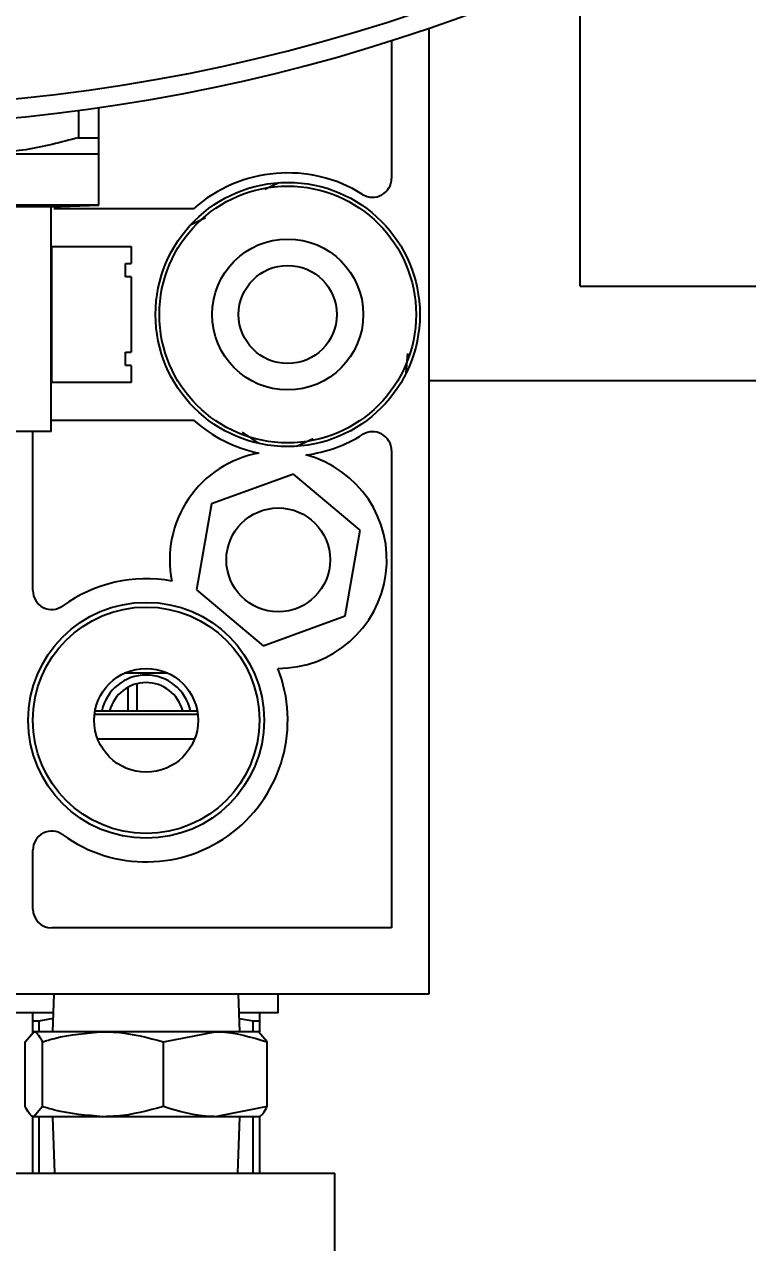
# Model space of a CAD drawing. Header units: inches. Extents: x -347369 to -260369, y 119522 to 149869.
# Drawn here: x -283315.6 to -283277.3, y 136909 to 136973.5 of the extents above; entities that cross this region are included whole.
import ezdxf

# ---------------------------------------------------------------- set-up
doc = ezdxf.new("R2010")
doc.units = ezdxf.units.IN
doc.header["$LTSCALE"] = 300
doc.layers.add('MACCHINA', color=40, linetype='Continuous')
doc.layers.add('QUOTE', color=7, linetype='Continuous')
doc.styles.get("Standard").update_dxf_attribs({"font": 'romans.shx'})
doc.dimstyles.new('sc1a100', dxfattribs={"dimscale": 100, "dimtxt": 3, "dimasz": 3, "dimexe": 0, "dimexo": 0, "dimgap": 1, "dimtad": 1, "dimzin": 12, "dimdsep": 46, "dimtxsty": 'Standard', "dimblk": 'CLOSEDBLANK', "dimcen": 1, "dimclrd": 253, "dimclre": 253, "dimclrt": 2, "dimadec": 0, "dimazin": 3, "dimtfac": 1, "dimtmove": 0, "dimatfit": 1, "dimldrblk": 'CLOSEDBLANK', "dimfxl": 1, "dimtolj": 1, "dimtzin": 0, "dimarcsym": 0})

# ---------------------------------------------------------------- blocks, each defined once
blk = doc.blocks.new('_ClosedBlank')
at = {"color": 0, "linetype": 'ByBlock', "lineweight": -2}
for p, q in [((-1, 0.16667), (0, 0)), ((-1, 0.16667), (-1, -0.16667)), ((0, 0), (-1, -0.16667))]:
    blk.add_line(p, q, dxfattribs=at)
blk = doc.blocks.new('*D37')
at = {"layer": 'Defpoints', "color": 0, "transparency": 16777216}
for p in [(-285230.166, 140399.656), (-286220.116, 139989.605), (-283462.399, 137231.889), (-285230.166, 136499.656), (-284473.382, 136175.299)]:
    blk.add_point(p, dxfattribs=at)
at = {"layer": 'QUOTE', "color": 253, "lineweight": -2, "transparency": 16777216}
for p, q in [((-283462.399, 137231.889), (-283162.594, 136932.083)), ((-285230.166, 136499.656), (-285230.166, 136075.667))]:
    blk.add_line(p, q, dxfattribs=at)
blk.add_arc((-285230.166, 138999.656), 2923.989, 275.881104, 309.118896, dxfattribs=at)
at = {"layer": 'QUOTE', "color": 253, "lineweight": -2, "transparency": 16777216, "xscale": 300, "yscale": 300, "zscale": 300}
for p, rotation in [((-283162.594, 136932.083), 42.0594481817856), ((-285230.166, 136075.667), 182.9405518182139)]:
    blk.add_blockref('_ClosedBlank', p, dxfattribs=dict(at, rotation=rotation))
at = {"layer": 'QUOTE', "color": 2, "transparency": 16777216, "insert": (-284206.875, 136529.212), "char_height": 300, "attachment_point": 5, "rotation": 22.5}
blk.add_mtext('\\A1;45°', dxfattribs=at)
blk = doc.blocks.new('A$C27be3406')
at = {"layer": 'MACCHINA'}
for p, q in [((-956, -2040), (-956, -1995.5)), ((-964, -2077.5), (-964, -2026.329)), ((-966, -2026.99), (-966, -2034.289)), ((-981.5, -2032.134), (-981.5, -2030.541)), ((-982.588, -2030.69), (-982.588, -2032.134)), ((-982.588, -2032.134), (-981.5, -2032.134)), ((-981.5, -2033), (-1008.5, -2033)), ((-981.5, -2035.7), (-981.5, -2033)), ((-971.966, -2034.516), (-972.71, -2034.872)), ((-981.5, -2035.7), (-989.312, -2035.7)), ((-984.03, -2035.794), (-981.5, -2035.7)), ((-984.03, -2035.794), (-989.515, -2035.794)), ((-984.03, -2047.7), (-984.03, -2035.794)), ((-976.489, -2035.9), (-983.891, -2035.9)), ((-975.85, -2036.377), (-976.652, -2036.761)), ((-984, -2037.9), (-979.8, -2037.9)), ((-984, -2045.1), (-984, -2037.9)), ((-979.8, -2037.9), (-979.8, -2038.8)), ((-980.1, -2039.5), (-980.1, -2038.8)), ((-980.1, -2038.8), (-979.8, -2038.8)), ((-979.8, -2039.5), (-980.1, -2039.5)), ((-979.8, -2039.5), (-979.8, -2043.5)), ((-956, -2040), (-808.5, -2040)), ((-980.1, -2044.2), (-980.1, -2043.5)), ((-980.1, -2043.5), (-979.8, -2043.5)), ((-965.218, -2044.588), (-965.14, -2043.569)), ((-979.8, -2044.2), (-980.1, -2044.2)), ((-979.8, -2044.2), (-979.8, -2045.1)), ((-979.8, -2045.1), (-984, -2045.1)), ((-964, -2045), (-884, -2045)), ((-984.03, -2047.1), (-976.489, -2047.1)), ((-984.03, -2047.7), (-987.956, -2047.7)), ((-985, -2056.126), (-985, -2047.7)), ((-973.908, -2047.729), (-973.028, -2048.331)), ((-971.034, -2048.484), (-970.16, -2048.065)), ((-966, -2048.711), (-966, -2074)), ((-971.198, -2049.951), (-975.538, -2051.531)), ((-967.66, -2052.92), (-971.198, -2049.951)), ((-975.538, -2051.531), (-976.34, -2056.08)), ((-968.462, -2057.469), (-967.66, -2052.92)), ((-976.34, -2056.08), (-972.802, -2059.049)), ((-972.802, -2059.049), (-968.462, -2057.469)), ((-977.854, -2060.5), (-980.146, -2060.5)), ((-979.954, -2062.5), (-979.954, -2061.242)), ((-979.5, -2061.064), (-979.5, -2062.5)), ((-976.266, -2062.7), (-981.734, -2062.7)), ((-981.704, -2062.5), (-976.296, -2062.5)), ((-976.438, -2064), (-981.562, -2064)), ((-985, -2073), (-985, -2069.874)), ((-966, -2074), (-984, -2074)), ((-987, -2077.5), (-964, -2077.5)), ((-983.888, -2077.5), (-983.958, -2079.5)), ((-974.042, -2079.5), (-974.112, -2077.5)), ((-972, -2078.5), (-972, -2077.5)), ((-983.923, -2078.5), (-986, -2078.5)), ((-984.678, -2078.933), (-985, -2078.933)), ((-985, -2079.561), (-985, -2078.933)), ((-983.934, -2078.792), (-984.678, -2078.933)), ((-984.678, -2078.933), (-984.678, -2079.5)), ((-972, -2078.5), (-974.077, -2078.5)), ((-973.322, -2078.933), (-974.066, -2078.813)), ((-973.322, -2079.5), (-973.322, -2078.933)), ((-973, -2078.933), (-973.322, -2078.933)), ((-973, -2078.933), (-973, -2079.5)), ((-985.403, -2080.036), (-984.948, -2079.5)), ((-973, -2079.5), (-984.948, -2079.5)), ((-978.089, -2080.036), (-975.343, -2079.5)), ((-972.597, -2080.036), (-973.052, -2079.5)), ((-985.403, -2083.464), (-985.403, -2080.036)), ((-984.493, -2083.464), (-984.493, -2080.036)), ((-978.089, -2083.464), (-978.089, -2080.036)), ((-972.597, -2083.464), (-972.597, -2080.036)), ((-984.493, -2083.464), (-984.948, -2084)), ((-972.597, -2083.464), (-975.343, -2084)), ((-985, -2087), (-985, -2084.006)), ((-973, -2084), (-984.948, -2084)), ((-984.678, -2084), (-984.678, -2087)), ((-983.958, -2084), (-983.854, -2087)), ((-974.146, -2087), (-974.042, -2084)), ((-973.322, -2087), (-973.322, -2084)), ((-973, -2084), (-973, -2087)), ((-989, -2087), (-969, -2087)), ((-969, -2137), (-969, -2087))]:
    blk.add_line(p, q, dxfattribs=at)
for centre, radius in [((-971.5, -2041.5), 7), ((-971.5, -2041.5), 6.8), ((-971.5, -2041.5), 4), ((-971.5, -2041.5), 2.6), ((-972, -2054.5), 2.75), ((-979, -2063), 6.25), ((-979, -2063), 6), ((-979, -2063), 2.75)]:
    blk.add_circle(centre, radius, dxfattribs=at)
for centre, radius, start, end in [((-995, -1936), 94.5, 224.84682, 294.37446), ((-995, -1936), 95.5, 229.43756, 294.10292), ((-971.5, -2041.5), 7.5, 58.03428, 131.69755), ((-967, -2034.289), 1, 238.03428, 0), ((-971.5, -2041.5), 7.5, 228.30245, 258.24349), ((-971.5, -2041.5), 7.5, 277.35132, 301.96572), ((-967, -2048.711), 1, 0, 121.96572), ((-972, -2054.5), 5.75, 100.30035, 191.27803), ((-972, -2054.5), 5.75, 269.77705, 75.29445), ((-979, -2063), 7.5, 79.54453, 126.03188), ((-984, -2056.126), 1, 180, 306.03188), ((-979, -2063), 7.5, 233.96812, 21.51055), ((-979, -2063), 2.4, 12.0247, 167.87663), ((-979, -2063), 2, 14.47751, 165.5848), ((-984, -2069.874), 1, 53.96812, 180), ((-984, -2073), 1, 180, 270)]:
    blk.add_arc(centre, radius, start, end, dxfattribs=at)
for points, knots in [([(-982.588, -2032.134), (-983.513, -2032.379), (-985.377, -2032.872), (-987.288, -2032.957), (-988.25, -2033)], [0, 0, 0, 0, 0.496416, 1, 1, 1, 1]), ([(-981.5, -2033), (-981.5, -2032.937), (-981.5, -2032.833), (-981.5, -2032.329), (-981.5, -2032.134)], [0, 0, 0, 0, 0.61284, 1, 1, 1, 1]), ([(-985, -2078.933), (-985, -2078.88), (-985, -2078.621), (-985, -2078.554), (-985, -2078.5)], [0, 0, 0, 0, 0.205231, 1, 1, 1, 1]), ([(-973, -2078.5), (-973, -2078.554), (-973, -2078.621), (-973, -2078.88), (-973, -2078.933)], [0, 0, 0, 0, 0.794769, 1, 1, 1, 1]), ([(-984.948, -2079.5), (-984.937, -2079.501), (-984.783, -2079.508), (-984.633, -2079.782), (-984.493, -2080.036)], [0, 0, 0, 0, 0.0702108, 1, 1, 1, 1]), ([(-984.493, -2080.036), (-984.281, -2079.972), (-983.239, -2079.655), (-982.155, -2079.569), (-981.291, -2079.5)], [0, 0, 0, 0, 0.2030475, 1, 1, 1, 1]), ([(-981.291, -2079.5), (-981.047, -2079.506), (-979.963, -2079.53), (-978.907, -2079.815), (-978.089, -2080.036)], [0, 0, 0, 0, 0.225608, 1, 1, 1, 1]), ([(-975.343, -2079.5), (-975.278, -2079.501), (-974.351, -2079.508), (-973.442, -2079.782), (-972.597, -2080.036)], [0, 0, 0, 0, 0.070211, 1, 1, 1, 1]), ([(-984.948, -2084), (-984.959, -2083.999), (-985.112, -2083.992), (-985.263, -2083.718), (-985.403, -2083.464)], [0, 0, 0, 0, 0.0702108, 1, 1, 1, 1]), ([(-981.291, -2084), (-982.155, -2083.931), (-983.239, -2083.845), (-984.281, -2083.528), (-984.493, -2083.464)], [0, 0, 0, 0, 0.7969525, 1, 1, 1, 1]), ([(-978.089, -2083.464), (-978.907, -2083.685), (-979.963, -2083.97), (-981.047, -2083.994), (-981.291, -2084)], [0, 0, 0, 0, 0.774392, 1, 1, 1, 1]), ([(-975.343, -2084), (-975.408, -2083.999), (-976.336, -2083.992), (-977.244, -2083.718), (-978.089, -2083.464)], [0, 0, 0, 0, 0.070211, 1, 1, 1, 1]), ([(-973.052, -2084), (-973.041, -2083.999), (-972.888, -2083.992), (-972.737, -2083.718), (-972.597, -2083.464)], [0, 0, 0, 0, 0.0702108, 1, 1, 1, 1])]:
    blk.add_open_spline(points, degree=3, knots=knots, dxfattribs=at)

msp = doc.modelspace()

# ---------------------------------------------------------------- block references
at = {"layer": 'QUOTE'}
msp.add_blockref('A$C27be3406', (-282330.166, 138999.656), dxfattribs=at)

# ---------------------------------------------------------------- dimensions: what is measured, and where the dimension line sits
dim = msp.add_angular_dim_2l(base=(-284473.382, 136175.299), line1=((-285230.166, 136499.656), (-285230.166, 140399.656)), line2=((-283462.399, 137231.889), (-286220.116, 139989.605)), dimstyle='sc1a100', dxfattribs=at)
dim.commit()
dim.dimension.update_dxf_attribs({"geometry": '*D37', "text_midpoint": (-284206.875, 136529.212)})

doc.saveas('drawing.dxf')
